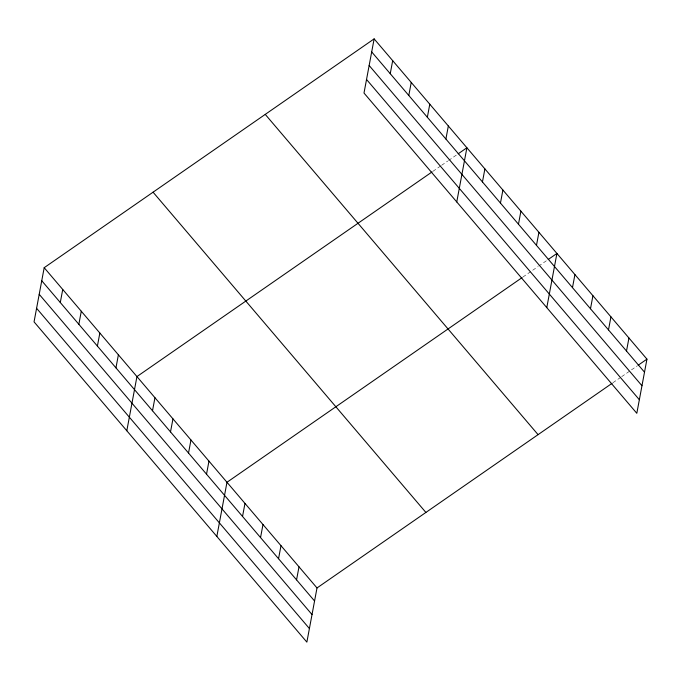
<?xml version="1.0" encoding="UTF-8"?>
<svg xmlns="http://www.w3.org/2000/svg" width="681" height="681" viewBox="0 0 681 681"><rect width="100%" height="100%" fill="white"/><g stroke="black" fill="none" stroke-linecap="round" stroke-linejoin="round"><path stroke-width="0.51" stroke-dasharray="3.4 2.55" d="M432.92 171.331L440.76 165.892M441.628 165.287L447.723 161.056M448.6 160.452L457.309 154.417M522.948 277.014L537.76 266.739M538.628 266.135L546.468 260.704M612.977 382.696L620.817 377.257M621.693 376.653L637.365 365.782"/><path stroke-width="1.02" d="M374.133 38.877L363.995 93.042L636.812 413.299L646.95 359.134L374.133 38.877L44.188 267.701L34.05 321.866L306.867 642.123L317.005 587.958L612.108 383.301M60.294 302.517L62.737 289.476M78.851 324.292L81.286 311.251M97.4 346.076L99.843 333.035M115.949 367.851L118.392 354.81M126.811 430.75L136.941 376.584L432.052 171.927M152.51 410.762L154.953 397.721M170.514 431.899L172.957 418.858M188.526 453.035L190.961 439.994M206.53 474.172L208.965 461.131M216.839 536.432L226.977 482.276L522.08 277.618M242.538 516.445L244.981 503.412M260.542 537.581L262.985 524.549M278.555 558.718L280.989 545.685M390.247 73.701L392.682 60.66M296.558 579.854L299.002 566.822M408.796 95.476L411.239 82.435M427.345 117.251L429.788 104.21M445.902 139.026L448.336 125.994M456.755 201.934L466.894 147.768L458.177 153.812M482.454 181.946L484.898 168.905M500.458 203.083L502.901 190.042M518.471 224.219L520.905 211.178M536.475 245.356L538.918 232.315M546.783 307.616L556.922 253.451L548.214 259.495M572.483 287.629L574.926 274.588M590.495 308.765L592.93 295.724M608.499 329.902L610.942 316.861M626.503 351.038L628.946 337.997M638.242 365.178L646.95 359.134M371.69 51.918L644.507 372.175M369.153 65.495L641.97 385.744M366.531 79.473L639.357 399.73M265.25 114.391L538.067 434.648M153.072 192.187L425.889 512.444M44.188 267.701L317.005 587.958M41.745 280.742L314.562 601M39.209 294.311L312.026 614.568M36.587 308.289L309.404 628.546"/></g></svg>
